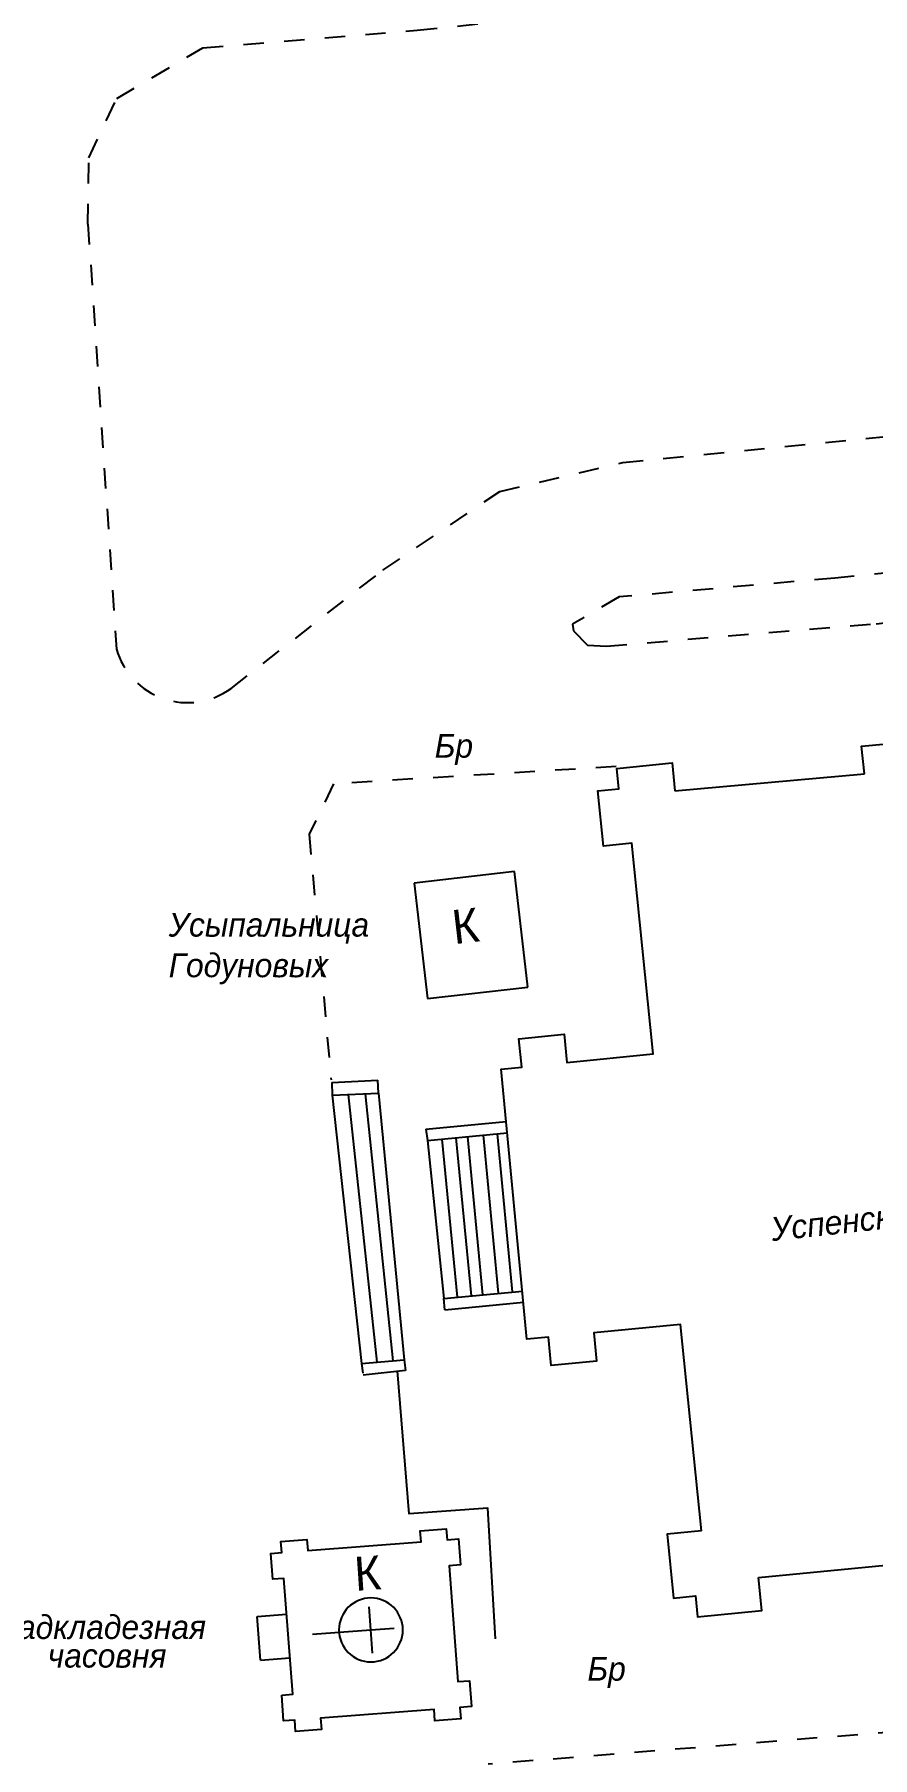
# Model space of a CAD drawing. Header units: metres. Extents: x 2227888 to 2228620, y 529759 to 530801.
# Drawn here: x 2228237.2 to 2228268, y 530354 to 530417.5 of the extents above; entities that cross this region are included whole.
import ezdxf

# ---------------------------------------------------------------- set-up
doc = ezdxf.new("R2010")
doc.units = ezdxf.units.M
doc.header["$LTSCALE"] = 0.5
doc.linetypes.add('189_3', pattern=[3, 1.5, -1.5])
doc.linetypes.add('CONTI', pattern=[0])
doc.layers.add('КУЛЬТ_РИТУАЛ', color=252, linetype='CONTI')
doc.layers.add('ТРОТУАРЫ', color=252, linetype='CONTI')
doc.styles.add('БМ431', font='', dxfattribs={"height": 0.875})
doc.styles.add('рубленый', font='', dxfattribs={"height": 1})
doc.styles.get('БМ431').set_extended_font_data('Bm431', italic=True)
doc.styles.get('рубленый').set_extended_font_data('P131')
doc.linetypes.add('280', pattern='A,2,[9,GUGK.shx,S=0.25,R=0,X=0,Y=0.5],2,0', length=4)
doc.linetypes.add('84a_2', pattern='A,0.001,[5,GUGK.shx,S=0.9,R=225,X=0,Y=0],0.5,[5,GUGK.shx,S=0.4,R=225,X=0,Y=0],0.5', length=1.001)

msp = doc.modelspace()

# ---------------------------------------------------------------- linework, layer by layer
at = {"layer": 'КУЛЬТ_РИТУАЛ', "extrusion": (-2.03036e-17, 5.69296e-17, -1)}
for p, q in [((2228254.836, 530386.654), (2228251.146, 530386.228)), ((2228251.146, 530386.228), (2228251.637, 530381.98)), ((2228255.326, 530382.406), (2228254.836, 530386.654)), ((2228251.637, 530381.98), (2228255.326, 530382.406)), ((2228245.366, 530359.238), (2228246.449, 530359.321)), ((2228245.489, 530357.633), (2228245.366, 530359.238)), ((2228245.489, 530357.633), (2228246.572, 530357.716))]:
    msp.add_line(p, q, dxfattribs=at)
at = {"layer": 'КУЛЬТ_РИТУАЛ', "linetype": 'Continuous', "extrusion": (-2.03036e-17, 5.69296e-17, -1)}
for p, q in [((2228249.554, 530358.741), (2228249.491, 530359.593)), ((2228247.399, 530358.581), (2228249.554, 530358.741)), ((2228249.554, 530358.741), (2228250.407, 530358.804)), ((2228249.617, 530357.888), (2228249.554, 530358.741))]:
    msp.add_line(p, q, dxfattribs=at)
at = {"layer": 'КУЛЬТ_РИТУАЛ', "elevation": 0, "flags": 128}
for points in [[(2228267.722, 530390.253), (2228267.619, 530391.278), (2228269.611, 530391.456), (2228269.714, 530390.431)], [(2228260.75, 530389.634), (2228267.722, 530390.258)], [(2228263.825, 530360.672), (2228270.792, 530361.351)]]:
    msp.add_lwpolyline(points, dxfattribs=at)
at = {"layer": 'КУЛЬТ_РИТУАЛ', "extrusion": (-2.03036e-17, 5.69296e-17, -1), "elevation": 0}
for points in [[(-2228261.721, 530362.393), (-2228260.954, 530369.989), (-2228257.757, 530369.677), (-2228257.859, 530368.637), (-2228256.197, 530368.475), (-2228256.096, 530369.515), (-2228255.3, 530369.438), (-2228254.35, 530379.382), (-2228255.109, 530379.459), (-2228255.004, 530380.499), (-2228256.665, 530380.666), (-2228256.77, 530379.626), (-2228259.948, 530379.947), (-2228259.165, 530387.702), (-2228258.12, 530387.597), (-2228257.915, 530389.629), (-2228258.681, 530389.706), (-2228258.606, 530390.449), (-2228260.646, 530390.655), (-2228260.75, 530389.631)], [(-2228261.723, 530362.393), (-2228260.46, 530362.27), (-2228260.69, 530359.914), (-2228261.505, 530359.993), (-2228261.58, 530359.221), (-2228263.944, 530359.452), (-2228263.825, 530360.672)]]:
    msp.add_lwpolyline(points, dxfattribs=at)
at = {"layer": 'КУЛЬТ_РИТУАЛ'}
for points, elevation in [([(2228251.58, 530377.17), (2228254.535, 530377.452)], 211.626), ([(2228251.58, 530377.17), (2228251.644, 530376.755)], 211.626), ([(2228251.644, 530376.755), (2228254.575, 530377.035)], 211.626), ([(2228251.644, 530376.755), (2228252.243, 530370.94)], 211.626), ([(2228252.17, 530376.805), (2228252.726, 530370.986)], 211.626), ([(2228252.685, 530376.854), (2228253.241, 530371.035)], 211.626), ([(2228253.109, 530376.895), (2228253.665, 530371.076)], 211.626), ([(2228253.688, 530376.95), (2228254.243, 530371.131)], 211.626), ([(2228254.199, 530376.999), (2228254.755, 530371.18)], 211.626), ([(2228252.243, 530370.94), (2228255.131, 530371.216)], 211.634), ([(2228252.274, 530370.528), (2228252.235, 530370.939)], 211.611), ([(2228252.274, 530370.528), (2228255.17, 530370.805)], 211.611)]:
    msp.add_lwpolyline(points, dxfattribs=dict(at, elevation=elevation))
at = {"layer": 'КУЛЬТ_РИТУАЛ', "extrusion": (-2.03036e-17, 5.69296e-17, -1), "elevation": 0}
msp.add_lwpolyline([(-2228246.269, 530356.34), (-2228246.675, 530356.372), (-2228246.348, 530360.637), (-2228245.942, 530360.605), (-2228245.869, 530361.56), (-2228246.275, 530361.591), (-2228246.244, 530361.995), (-2228247.199, 530362.069), (-2228247.23, 530361.664), (-2228251.405, 530361.984), (-2228251.374, 530362.389), (-2228252.329, 530362.462), (-2228252.36, 530362.058), (-2228252.781, 530362.09), (-2228252.854, 530361.136), (-2228252.433, 530361.103), (-2228252.76, 530356.838), (-2228253.181, 530356.871), (-2228253.254, 530355.923), (-2228252.833, 530355.89), (-2228252.865, 530355.471), (-2228251.91, 530355.398), (-2228251.878, 530355.817), (-2228247.703, 530355.497), (-2228247.735, 530355.077), (-2228246.78, 530355.004), (-2228246.748, 530355.424), (-2228246.342, 530355.392)], close=True, dxfattribs=at)
at = {"layer": 'КУЛЬТ_РИТУАЛ', "linetype": 'Continuous', "extrusion": (-2.03036e-17, 5.69296e-17, -1)}
msp.add_circle((-2228249.554, 530358.741), 1.176, dxfattribs=at)
at = {"layer": 'ТРОТУАРЫ', "linetype": '189_3'}
for points, elevation in [([(2228239.137, 530410.489), (2228239.167, 530412.932), (2228240.195, 530415.107), (2228243.37, 530416.978), (2228251.252, 530417.626), (2228261.023, 530418.63), (2228273.313, 530419.099), (2228274.469, 530418.927), (2228275.045, 530418.039)], 0), ([(2228258.697, 530396.764), (2228256.973, 530395.761), (2228257.018, 530395.516), (2228257.527, 530394.988), (2228258.228, 530394.957), (2228258.228, 530394.957), (2228268.152, 530395.779), (2228275.011, 530396.505), (2228274.809, 530398.257), (2228266.632, 530397.462), (2228258.697, 530396.764)], 212.052), ([(2228258.59, 530390.52), (2228248.18, 530389.886), (2228247.28, 530388.028), (2228248.09, 530378.99)], 212.03)]:
    msp.add_lwpolyline(points, dxfattribs=dict(at, elevation=elevation))
at = {"layer": 'ТРОТУАРЫ', "linetype": '189_3', "extrusion": (-2.03036e-17, 5.69296e-17, -1), "elevation": 0}
msp.add_lwpolyline([(-2228239.137, 530410.489), (-2228240.185, 530394.845)], dxfattribs=at)
at = {"layer": 'ТРОТУАРЫ', "linetype": '189_3', "lineweight": 25, "elevation": 216.995}
msp.add_lwpolyline([(2228258.826, 530401.712), (2228272.056, 530403.022)], dxfattribs=at)
at = {"layer": 'ТРОТУАРЫ', "linetype": '189_3', "elevation": 0}
msp.add_lwpolyline([(2228240.185, 530394.845), (2228240.185, 530394.845), (2228240.185, 530394.845, 0.520653), (2228244.406, 530393.397), (2228249.992, 530397.75), (2228254.299, 530400.646), (2228258.826, 530401.712)], format="xyb", dxfattribs=at)
at = {"layer": 'ТРОТУАРЫ'}
for points, elevation in [([(2228248.121, 530378.892), (2228249.81, 530378.982)], 211.132), ([(2228248.121, 530378.892), (2228248.129, 530378.422), (2228249.835, 530378.497), (2228249.81, 530378.982)], 211.132), ([(2228248.129, 530378.422), (2228249.212, 530368.545)], 211.132), ([(2228248.721, 530378.448), (2228249.777, 530368.594)], 211.132), ([(2228249.346, 530378.476), (2228250.364, 530368.645)], 211.132), ([(2228249.835, 530378.497), (2228250.779, 530368.681)], 211.132), ([(2228249.212, 530368.545), (2228249.257, 530368.198)], 210.919), ([(2228250.779, 530368.681), (2228250.831, 530368.293)], 211.558)]:
    msp.add_lwpolyline(points, dxfattribs=dict(at, elevation=elevation))
at = {"layer": 'ТРОТУАРЫ', "flags": 128}
for points, elevation in [([(2228249.212, 530368.545), (2228250.779, 530368.681)], 210.919), ([(2228250.831, 530368.293), (2228249.266, 530368.117)], 211.558)]:
    msp.add_lwpolyline(points, dxfattribs=dict(at, elevation=elevation))
at = {"layer": 'ТРОТУАРЫ', "linetype": '280'}
msp.add_lwpolyline([(2228254.14, 530358.411), (2228253.855, 530363.22), (2228250.967, 530363.013), (2228250.967, 530363.013), (2228250.967, 530363.013), (2228250.529, 530368.275)], dxfattribs=at)
at = {"layer": 'ТРОТУАРЫ', "linetype": '189_3'}
msp.add_lwpolyline([(2228280.967, 530348.634), (2228280.731, 530350.878), (2228280.731, 530350.878), (2228277.26, 530350.495), (2228276.964, 530353.385), (2228274.968, 530353.221), (2228274.839, 530355.358), (2228274.839, 530355.358), (2228268.98, 530355.003), (2228268.98, 530355.003), (2228268.98, 530355.003), (2228253.867, 530353.797)], dxfattribs=at)

# ---------------------------------------------------------------- texts
at = {"layer": 'КУЛЬТ_РИТУАЛ', "style": 'БМ431'}
for s, p in [('Усыпальница', (2228242.111, 530384.261)), ('Годуновых', (2228242.111, 530382.768)), ('Надкладезная', (2228235.717, 530358.408)), ('часовня', (2228237.656, 530357.355))]:
    msp.add_text(s, height=0.875, dxfattribs=at).set_placement(p)
at = {"layer": 'КУЛЬТ_РИТУАЛ'}
for s, height, rotation, style, p in [('К', 1.25, 6.58404, 'рубленый', (2228252.622, 530383.981)), ('Успенский собор', 0.875, 6.19146, 'БМ431', (2228264.334, 530373.053)), ('К', 1.25, 3.83288, 'рубленый', (2228248.985, 530360.177))]:
    msp.add_text(s, height=height, rotation=rotation, dxfattribs=dict(at, style=style)).set_placement(p)
at = {"layer": 'ТРОТУАРЫ', "linetype": '84a_2', "style": 'БМ431'}
for p in [(2228251.903, 530390.847), (2228257.526, 530356.872)]:
    msp.add_text('Бр', height=0.875, dxfattribs=at).set_placement(p)

doc.saveas('drawing.dxf')
